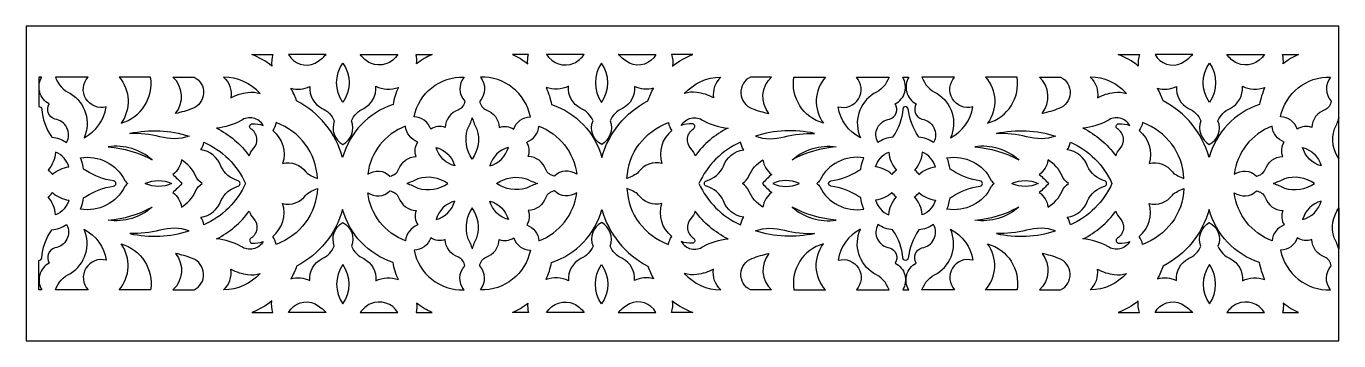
# Model space of a CAD drawing. Extents: x -317 to 403, y -100 to 72.
import ezdxf

# ---------------------------------------------------------------- set-up
doc = ezdxf.new("R2010")
doc.units = 0
doc.header["$MEASUREMENT"] = 0
doc.layers.get('0').update_dxf_attribs({"linetype": 'CONTINUOUS'})

msp = doc.modelspace()

# ---------------------------------------------------------------- linework, layer by layer
for p, q in [((-317.04, 72.4), (-317.04, -100.1)), ((402.96, -100.1), (402.96, -84.31))]:
    msp.add_line(p, q)
msp.add_lwpolyline([(402.96, -100.1), (402.96, 72.4), (-317.04, 72.4), (-317.04, -100.1)], close=True)
for points in [[(-182.35, 50.58, 0.074479), (-193.35, 56.96), (-181.73, 56.96, 0.11156)], [(-173.17, 56.96, 0.394281), (-158.6, 52.12, 0.07027), (-152.47, 56.96)], [(-143.36, 52.22, -0.315554), (-143.36, 30.66, -0.315554)], [(-113.14, 56.96, -0.375304), (-128.19, 52.15, -0.128264), (-133.85, 56.96)], [(-102.88, 51.75, 0.083958), (-103.18, 56.96), (-94.41, 56.96, 0.067914)], [(-41.91, 51.75, -0.083958), (-41.61, 56.96), (-50.38, 56.96, -0.067914)], [(-31.65, 56.96, 0.375304), (-16.6, 52.15, 0.128264), (-10.94, 56.96)], [(-1.42, 52.22, 0.315554), (-1.42, 30.66, 0.315554)], [(28.38, 56.96, -0.394281), (13.82, 52.12, -0.07027), (7.68, 56.96)], [(37.56, 50.58, -0.074479), (48.56, 56.96), (36.94, 56.96, -0.11156)], [(293, 50.58, 0.074479), (282, 56.96), (293.62, 56.96, 0.11156)], [(302.18, 56.96, 0.394281), (316.75, 52.12, 0.07027), (322.88, 56.96)], [(331.99, 52.22, -0.315554), (331.99, 30.66, -0.315554)], [(362.21, 56.96, -0.375304), (347.16, 52.15, -0.128264), (341.5, 56.96)], [(372.47, 51.75, 0.083958), (372.17, 56.96), (380.94, 56.96, 0.067914)], [(-310.07, 28.35, -0.393218), (-308.57, 26.95, 0.136248), (-303.21, 11.94, -0.005663), (-303.04, 11.63, -0.110599), (-294.93, 8.7, 0.534785), (-301.38, 21.39, -0.480111), (-304.48, 29.79, -0.429531), (-308.54, 44.51), (-310.07, 44.51)], [(-292.77, 35.5, -0.377918), (-285.36, 11.22, 0.244968), (-273.19, 28.23, -0.754883), (-283.14, 44.51), (-301.04, 44.51, 0.212332)], [(-248.85, 44.51), (-266.16, 44.51, -0.352665), (-265.03, 19.25, 0.382038)], [(-236.58, 44.51), (-224.98, 44.51, -0.65978), (-225.87, 27.33, -0.055485), (-235.17, 24.58, 0.398717)], [(-204.75, 33.18, -0.102069), (-195.53, 36, -0.127515), (-188.75, 35.46, 0.208568), (-208.75, 44.52, -0.248256)], [(-104.3, 22.78, -0.366708), (-76.88, 44.51, 0.376501), (-76.48, 31.29, -0.245321), (-80, 26.5, 0.311112), (-87.22, 16.88, 0.239945), (-95.13, 16.03, 0.304099)], [(-40.49, 22.78, 0.366708), (-67.91, 44.51, -0.376501), (-68.31, 31.29, 0.245321), (-64.79, 26.5, -0.311112), (-57.57, 16.88, -0.239945), (-49.66, 16.03, -0.304099)], [(59.96, 33.18, 0.102069), (50.74, 36, 0.127515), (43.96, 35.46, -0.208568), (63.96, 44.52, 0.248256)], [(91.79, 44.51), (80.2, 44.51, 0.65978), (81.08, 27.33, 0.055485), (90.38, 24.58, -0.398717)], [(104.06, 44.51), (121.38, 44.51, 0.352665), (120.24, 19.25, -0.382038)], [(147.98, 35.5, 0.377918), (140.57, 11.22, -0.244968), (128.41, 28.23, 0.754883), (138.35, 44.51), (156.25, 44.51, -0.212332)], [(165.28, 44.51), (167.07, 44.51, 0.429531), (171.13, 29.79, 0.480111), (174.23, 21.39, -0.534785), (180.68, 8.7, 0.110599), (172.57, 11.63, 0.005469), (172.4, 11.93, -0.120706), (166.77, 27.02, 0.909526), (163.78, 26.95, -0.136248), (158.42, 11.94, 0.005663), (158.25, 11.63, 0.110599), (150.14, 8.7, -0.534785), (156.59, 21.39, 0.480111), (159.69, 29.79, 0.429531), (163.75, 44.51)], [(182.58, 35.5, -0.377918), (189.99, 11.22, 0.244968), (202.16, 28.23, -0.754883), (192.21, 44.51), (174.31, 44.51, 0.212332)], [(226.5, 44.51), (209.19, 44.51, -0.352665), (210.32, 19.25, 0.382038)], [(238.77, 44.51), (250.37, 44.51, -0.65978), (249.48, 27.33, -0.055485), (240.18, 24.58, 0.398717)], [(270.6, 33.18, -0.102069), (279.82, 36, -0.127515), (286.6, 35.46, 0.208568), (266.6, 44.52, -0.248256)], [(371.05, 22.78, -0.366708), (398.47, 44.51, 0.376501), (398.87, 31.29, -0.245321), (395.35, 26.5, 0.311112), (388.13, 16.88, 0.239945), (380.22, 16.03, 0.304099)], [(-171.91, 38.4, 0.186892), (-161.46, 39.36, 0.309129), (-154.8, 27.36, -0.189479), (-148.06, 20.44, 0.371726), (-143.41, 7.57, 0.397624), (-138.66, 20.47, -0.188759), (-131.93, 27.36, 0.311448), (-125.28, 39.46, 0.206891), (-112.9, 38.87, 0.067682), (-115.84, 29.41, 0.254283), (-143.48, 0.38, 0.207797), (-168.71, 31.44, 0.044724)], [(27.13, 38.4, -0.186892), (16.67, 39.36, -0.309129), (10.01, 27.36, 0.189479), (3.27, 20.44, -0.371726), (-1.38, 7.57, -0.397624), (-6.13, 20.47, 0.188759), (-12.86, 27.36, -0.311448), (-19.51, 39.46, -0.206891), (-31.89, 38.87, -0.067682), (-28.94, 29.41, -0.254283), (-1.31, 0.38, -0.207797), (23.93, 31.44, -0.044724)], [(303.44, 38.4, 0.186892), (313.89, 39.36, 0.309129), (320.55, 27.36, -0.189479), (327.29, 20.44, 0.371726), (331.94, 7.57, 0.397624), (336.69, 20.47, -0.188759), (343.42, 27.36, 0.311448), (350.07, 39.46, 0.206891), (362.45, 38.87, 0.067682), (359.51, 29.41, 0.254283), (331.87, 0.38, 0.207797), (306.64, 31.44, 0.044724)], [(-193.08, 18.9, -0.091969), (-187.03, 18.04, 0.43719), (-199.15, 20.69, -0.105925), (-212.7, 16.56, -0.120768), (-194.69, 1.26, -0.126745), (-192.32, 5.3, 0.463823), (-193.82, 16.14, -0.734732)], [(-72.39, 22.08, 0.046532), (-69.83, 15.92, -0.230526), (-72.39, -0.52, -0.230526), (-74.95, 15.92, 0.046532)], [(48.29, 18.9, 0.091969), (42.24, 18.04, -0.43719), (54.36, 20.69, 0.105925), (67.92, 16.56, 0.120768), (49.9, 1.26, 0.126745), (47.53, 5.3, -0.463823), (49.03, 16.14, 0.734732)], [(282.27, 18.9, -0.091969), (288.32, 18.04, 0.43719), (276.2, 20.69, -0.105925), (262.65, 16.56, -0.120768), (280.66, 1.26, -0.126745), (283.03, 5.3, 0.463823), (281.53, 16.14, -0.734732)], [(402.96, 22.08, -0.046532), (400.4, 15.92, 0.230526), (402.96, -0.52)], [(-260.14, 13.62, -0.134973), (-227.74, 12.04, -0.150381), (-243.7, 11.8, 0.061382)], [(-157.3, -11.07, 0.30433), (-179.98, 19.53, -0.087819), (-181.86, 15.2, -0.30917), (-176.42, -2.91, -0.311001), (-163.68, -7.51, 0.111123)], [(-129.74, -8.78, -0.356858), (-117.53, -9.77, 0.244638), (-112.75, -6.25, -0.311112), (-103.13, 0.97, -0.239945), (-102.28, 8.88, -0.290239), (-108.99, 17.53, 0.279105)], [(-15.05, -8.78, 0.356858), (-27.26, -9.77, -0.244638), (-32.04, -6.25, 0.311112), (-41.66, 0.97, 0.239945), (-42.51, 8.88, 0.290239), (-35.8, 17.53, -0.279105)], [(12.51, -11.07, -0.30433), (35.2, 19.53, 0.087819), (37.07, 15.2, 0.30917), (31.63, -2.91, 0.311001), (18.89, -7.51, -0.111123)], [(115.36, 13.62, 0.134973), (82.95, 12.04, 0.150381), (98.91, 11.8, -0.061382)], [(215.21, 13.62, -0.134973), (247.61, 12.04, -0.150381), (231.65, 11.8, 0.061382)], [(318.05, -11.07, 0.30433), (295.37, 19.53, -0.087819), (293.49, 15.2, -0.30917), (298.93, -2.91, -0.311001), (311.67, -7.51, 0.111123)], [(345.61, -8.78, -0.356858), (357.82, -9.77, 0.244638), (362.6, -6.25, -0.311112), (372.22, 0.97, -0.239945), (373.07, 8.88, -0.290239), (366.36, 17.53, 0.279105)], [(-196.79, -13.85, -0.184399), (-219.62, -36.55, 0.119445), (-221.33, -32.36, 0.284218), (-210.22, -23.38, -0.217423), (-200.82, -15.3, 0.75136), (-200.82, -12.41, -0.217423), (-210.22, -4.33, 0.284218), (-221.33, 4.65, 0.119445), (-219.62, 8.84, -0.184399)], [(52, -13.85, 0.184399), (74.83, -36.55, -0.119445), (76.54, -32.36, -0.284218), (65.44, -23.38, 0.217423), (56.04, -15.3, -0.75136), (56.04, -12.41, 0.217423), (65.44, -4.33, -0.284218), (76.54, 4.65, -0.119445), (74.83, 8.84, 0.184399)], [(278.56, -13.85, -0.184399), (255.73, -36.55, 0.119445), (254.02, -32.36, 0.284218), (265.13, -23.38, -0.217423), (274.53, -15.3, 0.75136), (274.53, -12.41, -0.217423), (265.13, -4.33, 0.284218), (254.02, 4.65, 0.119445), (255.73, 8.84, -0.184399)], [(-305.11, -6.46, -0.097575), (-302.67, -8.89, -0.161608), (-293.63, -4.8, 0.23816), (-300.96, 3.29, -0.173193)], [(-269.2, -12.36, -0.121067), (-284.28, -6.73, 0.023837), (-285.62, -6.06, 0.082811), (-287.3, 0.22, -0.330238), (-263.03, -12.17, 0.076636), (-261.38, -13.85, 0.076636), (-263.03, -15.54, -0.330238), (-287.3, -27.92, 0.082811), (-285.62, -21.65, 0.023828), (-284.28, -20.98, -0.120345), (-269.19, -15.34, 0.889197)], [(-272.03, 6.24, -0.105117), (-247.91, -0.94, 0.22173)], [(-92.21, 5.96, -0.262315), (-82, -4.25, -0.262315)], [(-52.58, 5.96, 0.262315), (-62.79, -4.25, 0.262315)], [(127.24, 6.24, 0.105117), (103.12, -0.94, -0.22173)], [(124.41, -12.36, 0.121067), (139.49, -6.73, -0.023837), (140.83, -6.06, -0.082811), (142.51, 0.22, 0.330238), (118.24, -12.17, -0.076636), (116.59, -13.85, -0.076636), (118.24, -15.54, 0.330238), (142.51, -27.92, -0.082811), (140.83, -21.65, -0.023828), (139.49, -20.98, 0.120345), (124.4, -15.34, -0.889197)], [(160.32, -6.46, 0.097575), (157.88, -8.89, 0.161608), (148.84, -4.8, -0.23816), (156.17, 3.29, 0.173193)], [(170.24, -6.46, -0.097575), (172.68, -8.89, -0.161608), (181.72, -4.8, 0.23816), (174.39, 3.29, -0.173193)], [(206.15, -12.36, -0.121067), (191.07, -6.73, 0.023837), (189.73, -6.06, 0.082811), (188.05, 0.22, -0.330238), (212.32, -12.17, 0.076636), (213.97, -13.85, 0.076636), (212.32, -15.54, -0.330238), (188.05, -27.92, 0.082811), (189.73, -21.65, 0.023828), (191.07, -20.98, -0.120345), (206.16, -15.34, 0.889197)], [(203.32, 6.24, -0.105117), (227.44, -0.94, 0.22173)], [(383.14, 5.96, -0.262315), (393.35, -4.25, -0.262315)], [(-231.65, -13.85, -0.029293), (-236.66, -18.86, -0.205541), (-231.87, -26.78, 0.162088), (-224.19, -18.07, -0.144489), (-220.59, -13.85, -0.144489), (-224.19, -9.64, 0.162088), (-231.87, -0.93, -0.205541), (-236.66, -8.85, -0.029293)], [(86.86, -13.85, 0.029293), (91.88, -18.86, 0.205541), (87.08, -26.78, -0.162088), (79.4, -18.07, 0.144489), (75.8, -13.85, 0.144489), (79.4, -9.64, -0.162088), (87.08, -0.93, 0.205541), (91.88, -8.85, 0.029293)], [(243.7, -13.85, -0.029293), (238.69, -18.86, -0.205541), (243.48, -26.78, 0.162088), (251.16, -18.07, -0.144489), (254.76, -13.85, -0.144489), (251.16, -9.64, 0.162088), (243.48, -0.93, -0.205541), (238.69, -8.85, -0.029293)], [(-237.36, -13.85, -0.219396), (-251.6, -13.97, 0.004718), (-251.78, -13.85, 0.004718), (-251.6, -13.74, -0.219396)], [(-108.32, -13.85, -0.046532), (-102.17, -16.41, 0.230526), (-85.72, -13.85, 0.230526), (-102.17, -11.29, -0.046532)], [(-36.46, -13.85, 0.046532), (-42.62, -16.41, -0.230526), (-59.06, -13.85, -0.230526), (-42.62, -11.29, 0.046532)], [(92.57, -13.85, 0.219396), (106.81, -13.97, -0.004718), (107, -13.85, -0.004718), (106.81, -13.74, 0.219396)], [(237.99, -13.85, -0.219396), (223.75, -13.97, 0.004718), (223.57, -13.85, 0.004718), (223.75, -13.74, -0.219396)], [(367.03, -13.85, -0.046532), (373.18, -16.41, 0.230526), (389.63, -13.85, 0.230526), (373.18, -11.29, -0.046532)], [(-305.11, -21.25, 0.097575), (-302.67, -18.82, 0.161608), (-293.63, -22.91, -0.23816), (-300.96, -31, 0.173193)], [(-157.3, -16.64, -0.30433), (-179.98, -47.24, 0.087819), (-181.86, -42.91, 0.30917), (-176.42, -24.8, 0.311001), (-163.68, -20.2, -0.111123)], [(-129.74, -18.93, 0.356858), (-117.53, -17.94, -0.244638), (-112.75, -21.46, 0.311112), (-103.13, -28.68, 0.239945), (-102.28, -36.59, 0.290239), (-108.99, -45.24, -0.279105)], [(-15.05, -18.93, -0.356858), (-27.26, -17.94, 0.244638), (-32.04, -21.46, -0.311112), (-41.66, -28.68, -0.239945), (-42.51, -36.59, -0.290239), (-35.8, -45.24, 0.279105)], [(12.51, -16.64, 0.30433), (35.2, -47.24, -0.087819), (37.07, -42.91, -0.30917), (31.63, -24.8, -0.311001), (18.89, -20.2, 0.111123)], [(160.32, -21.25, -0.097575), (157.88, -18.82, -0.161608), (148.84, -22.91, 0.23816), (156.17, -31, -0.173193)], [(170.24, -21.25, 0.097575), (172.68, -18.82, 0.161608), (181.72, -22.91, -0.23816), (174.39, -31, 0.173193)], [(318.05, -16.64, -0.30433), (295.37, -47.24, 0.087819), (293.49, -42.91, 0.30917), (298.93, -24.8, 0.311001), (311.67, -20.2, -0.111123)], [(345.61, -18.93, 0.356858), (357.82, -17.94, -0.244638), (362.6, -21.46, 0.311112), (372.22, -28.68, 0.239945), (373.07, -36.59, 0.290239), (366.36, -45.24, -0.279105)], [(-272.03, -33.94, 0.105117), (-247.91, -26.76, -0.22173)], [(-171.91, -66.11, -0.186892), (-161.46, -67.07, -0.309129), (-154.8, -55.07, 0.189479), (-148.06, -48.15, -0.371726), (-143.41, -35.28, -0.397624), (-138.66, -48.18, 0.188759), (-131.93, -55.07, -0.311448), (-125.28, -67.17, -0.206891), (-112.9, -66.58, -0.067682), (-115.84, -57.12, -0.254283), (-143.48, -28.08, -0.207797), (-168.71, -59.15, -0.044724)], [(-92.21, -33.67, 0.262315), (-82, -23.46, 0.262315)], [(-72.39, -49.78, -0.046532), (-69.83, -43.63, 0.230526), (-72.39, -27.18, 0.230526), (-74.95, -43.63, -0.046532)], [(-52.58, -33.67, -0.262315), (-62.79, -23.46, -0.262315)], [(27.13, -66.11, 0.186892), (16.67, -67.07, 0.309129), (10.01, -55.07, -0.189479), (3.27, -48.15, 0.371726), (-1.38, -35.28, 0.397624), (-6.13, -48.18, -0.188759), (-12.86, -55.07, 0.311448), (-19.51, -67.17, 0.206891), (-31.89, -66.58, 0.067682), (-28.94, -57.12, 0.254283), (-1.31, -28.08, 0.207797), (23.93, -59.15, 0.044724)], [(127.24, -33.94, -0.105117), (103.12, -26.76, 0.22173)], [(203.32, -33.94, 0.105117), (227.44, -26.76, -0.22173)], [(303.44, -66.11, -0.186892), (313.89, -67.07, -0.309129), (320.55, -55.07, 0.189479), (327.29, -48.15, -0.371726), (331.94, -35.28, -0.397624), (336.69, -48.18, 0.188759), (343.42, -55.07, -0.311448), (350.07, -67.17, -0.206891), (362.45, -66.58, -0.067682), (359.51, -57.12, -0.254283), (331.87, -28.08, -0.207797), (306.64, -59.15, -0.044724)], [(383.14, -33.67, 0.262315), (393.35, -23.46, 0.262315)], [(402.96, -49.78, 0.046532), (400.4, -43.63, -0.230526), (402.96, -27.18)], [(-193.08, -46.61, 0.091969), (-187.03, -45.75, -0.43719), (-199.15, -48.4, 0.105925), (-212.7, -44.27, 0.120768), (-194.69, -28.97, 0.126745), (-192.32, -33.01, -0.463823), (-193.82, -43.84, 0.734732)], [(48.29, -46.61, -0.091969), (42.24, -45.75, 0.43719), (54.36, -48.4, -0.105925), (67.92, -44.27, -0.120768), (49.9, -28.97, -0.126745), (47.53, -33.01, 0.463823), (49.03, -43.84, -0.734732)], [(282.27, -46.61, 0.091969), (288.32, -45.75, -0.43719), (276.2, -48.4, 0.105925), (262.65, -44.27, 0.120768), (280.66, -28.97, 0.126745), (283.03, -33.01, -0.463823), (281.53, -43.84, 0.734732)], [(-310.07, -56.05, 0.393218), (-308.57, -54.66, -0.136248), (-303.21, -39.65, 0.005663), (-303.04, -39.34, 0.110599), (-294.93, -36.41, -0.534785), (-301.38, -49.09, 0.480111), (-304.48, -57.5, 0.429531), (-308.54, -72.22), (-310.07, -72.22)], [(-292.77, -63.21, 0.377918), (-285.36, -38.93, -0.244968), (-273.19, -55.94, 0.754883), (-283.14, -72.22), (-301.04, -72.22, -0.212332)], [(-260.14, -41.33, 0.134973), (-227.74, -39.75, 0.150381), (-243.7, -39.51, -0.061382)], [(115.36, -41.33, -0.134973), (82.95, -39.75, -0.150381), (98.91, -39.51, 0.061382)], [(147.98, -63.21, -0.377918), (140.57, -38.93, 0.244968), (128.41, -55.94, -0.754883), (138.35, -72.22), (156.25, -72.22, 0.212332)], [(165.28, -72.22), (167.07, -72.22, -0.429531), (171.13, -57.5, -0.480111), (174.23, -49.09, 0.534785), (180.68, -36.41, -0.110599), (172.57, -39.34, -0.005469), (172.4, -39.64, 0.120706), (166.77, -54.73, -0.909526), (163.78, -54.66, 0.136248), (158.42, -39.65, -0.005663), (158.25, -39.34, -0.110599), (150.14, -36.41, 0.534785), (156.59, -49.09, -0.480111), (159.69, -57.5, -0.429531), (163.75, -72.22)], [(182.58, -63.21, 0.377918), (189.99, -38.93, -0.244968), (202.16, -55.94, 0.754883), (192.21, -72.22), (174.31, -72.22, -0.212332)], [(215.21, -41.33, 0.134973), (247.61, -39.75, 0.150381), (231.65, -39.51, -0.061382)], [(-248.85, -72.22), (-266.16, -72.22, 0.352665), (-265.03, -46.96, -0.382038)], [(-104.3, -50.49, 0.366708), (-76.88, -72.22, -0.376501), (-76.48, -59, 0.245321), (-80, -54.21, -0.311112), (-87.22, -44.59, -0.239945), (-95.13, -43.74, -0.304099)], [(-40.49, -50.49, -0.366708), (-67.91, -72.22, 0.376501), (-68.31, -59, -0.245321), (-64.79, -54.21, 0.311112), (-57.57, -44.59, 0.239945), (-49.66, -43.74, 0.304099)], [(104.06, -72.22), (121.38, -72.22, -0.352665), (120.24, -46.96, 0.382038)], [(226.5, -72.22), (209.19, -72.22, 0.352665), (210.32, -46.96, -0.382038)], [(371.05, -50.49, 0.366708), (398.47, -72.22, -0.376501), (398.87, -59, 0.245321), (395.35, -54.21, -0.311112), (388.13, -44.59, -0.239945), (380.22, -43.74, -0.304099)], [(-236.58, -72.22), (-224.98, -72.22, 0.65978), (-225.87, -55.04, 0.055485), (-235.17, -52.29, -0.398717)], [(91.79, -72.22), (80.2, -72.22, -0.65978), (81.08, -55.04, -0.055485), (90.38, -52.29, 0.398717)], [(238.77, -72.22), (250.37, -72.22, 0.65978), (249.48, -55.04, 0.055485), (240.18, -52.29, -0.398717)], [(-204.75, -60.89, 0.102069), (-195.53, -63.7, 0.127515), (-188.75, -63.17, -0.208568), (-208.75, -72.23, 0.248256)], [(-143.36, -79.93, 0.315554), (-143.36, -58.37, 0.315554)], [(-1.42, -79.93, -0.315554), (-1.42, -58.37, -0.315554)], [(59.96, -60.89, -0.102069), (50.74, -63.7, -0.127515), (43.96, -63.17, 0.208568), (63.96, -72.23, -0.248256)], [(270.6, -60.89, 0.102069), (279.82, -63.7, 0.127515), (286.6, -63.17, -0.208568), (266.6, -72.23, 0.248256)], [(331.99, -79.93, 0.315554), (331.99, -58.37, 0.315554)], [(-182.35, -78.29, -0.074479), (-193.35, -84.66), (-181.73, -84.66, -0.11156)], [(-173.17, -84.66, -0.394281), (-158.6, -79.83, -0.07027), (-152.47, -84.66)], [(-113.14, -84.66, 0.375304), (-128.19, -79.86, 0.128264), (-133.85, -84.66)], [(-31.65, -84.66, -0.375304), (-16.6, -79.86, -0.128264), (-10.94, -84.66)], [(28.38, -84.66, 0.394281), (13.82, -79.83, 0.07027), (7.68, -84.66)], [(37.56, -78.29, 0.074479), (48.56, -84.66), (36.94, -84.66, 0.11156)], [(293, -78.29, -0.074479), (282, -84.66), (293.62, -84.66, -0.11156)], [(302.18, -84.66, -0.394281), (316.75, -79.83, -0.07027), (322.88, -84.66)], [(362.21, -84.66, 0.375304), (347.16, -79.86, 0.128264), (341.5, -84.66)], [(-102.88, -79.46, -0.083958), (-103.18, -84.66), (-94.41, -84.66, -0.067914)], [(-41.91, -79.46, 0.083958), (-41.61, -84.66), (-50.38, -84.66, 0.067914)], [(372.47, -79.46, -0.083958), (372.17, -84.66), (380.94, -84.66, -0.067914)]]:
    msp.add_lwpolyline(points, format="xyb", close=True)

doc.saveas('drawing.dxf')
